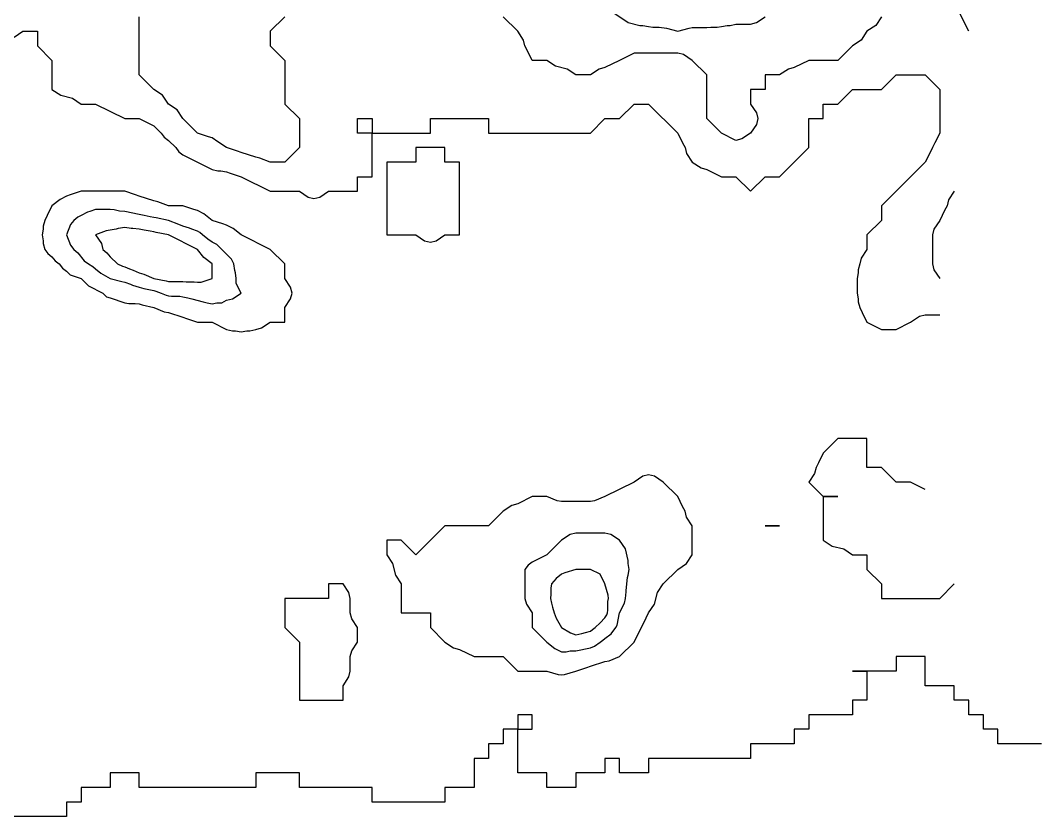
# Model space of a CAD drawing. Header units: inches. Extents: x 794995 to 811195, y 2485918 to 2508058.
# Drawn here: x 805700 to 807805, y 2493598 to 2495241 of the extents above; entities that cross this region are included whole.
import ezdxf

# ---------------------------------------------------------------- set-up
doc = ezdxf.new("R2010")
doc.units = ezdxf.units.IN
doc.header["$MEASUREMENT"] = 0
doc.layers.add('contour', color=7, linetype='Continuous')

msp = doc.modelspace()

# ---------------------------------------------------------------- linework, layer by layer
at = {"layer": 'contour'}
for points in [[(806245.2, 2495248.4), (806215.2, 2495218.4), (806215.2, 2495188.4), (806245.2, 2495158.4), (806245.2, 2495068.4), (806275.2, 2495038.4), (806275.2, 2494978.4), (806245.2, 2494948.4), (806215.2, 2494948.4), (806193.7, 2494956.9), (806185.2, 2494958.4), (806155.2, 2494968.4), (806147.7, 2494970.9), (806125.2, 2494978.4), (806107.2, 2494990.4), (806095.2, 2494998.4), (806087.7, 2495000.9), (806065.2, 2495008.4), (806035.2, 2495038.4), (806023.2, 2495056.4), (806005.2, 2495068.4), (805993.2, 2495086.4), (805975.2, 2495098.4), (805945.2, 2495128.4), (805945.2, 2495248.4)], [(807475.2, 2495248.4), (807463.2, 2495230.4), (807445.2, 2495218.4), (807433.2, 2495200.4), (807415.2, 2495188.4), (807385.2, 2495158.4), (807325.2, 2495158.4), (807295.2, 2495143.4), (807283.2, 2495140.4), (807265.2, 2495128.4), (807235.2, 2495128.4), (807235.2, 2495098.4), (807205.2, 2495098.4), (807205.2, 2495068.4), (807217.2, 2495050.4), (807220.2, 2495038.4), (807217.2, 2495026.4), (807205.2, 2495008.4), (807187.2, 2494996.4), (807175.2, 2494993.4), (807145.2, 2495008.4), (807115.2, 2495038.4), (807115.2, 2495128.4), (807085.2, 2495158.4), (807067.2, 2495170.4), (807055.2, 2495173.4), (806965.2, 2495173.4), (806935.2, 2495158.4), (806905.2, 2495143.4), (806893.2, 2495140.4), (806875.2, 2495128.4), (806845.2, 2495128.4), (806827.2, 2495140.4), (806803.2, 2495146.4), (806785.2, 2495158.4), (806755.2, 2495158.4), (806745.2, 2495178.4), (806740.2, 2495188.4), (806737.2, 2495200.4), (806725.2, 2495218.4), (806695.2, 2495248.4)], [(806917.2, 2495260.4), (806953.2, 2495236.4), (806977.2, 2495230.4), (806983.2, 2495230.4), (806995.2, 2495228.4), (807003.7, 2495226.9), (807016.6, 2495226.9), (807031.8, 2495225), (807055.2, 2495218.4), (807078.5, 2495225), (807085.2, 2495225.9), (807115.2, 2495225.9), (807123.7, 2495226.9), (807136.6, 2495226.9), (807145.2, 2495228.4), (807157.2, 2495230.4), (807163.2, 2495230.4), (807175.2, 2495233.4), (807205.2, 2495233.4), (807217.2, 2495236.4), (807235.2, 2495248.4)], [(807655.2, 2495218.4), (807645.2, 2495238.4), (807635.2, 2495258.4)], [(805687.2, 2495206.4), (805705.2, 2495218.4), (805735.2, 2495218.4), (805735.2, 2495188.4), (805765.2, 2495158.4), (805765.2, 2495098.4), (805783.2, 2495086.4), (805807.2, 2495080.4), (805825.2, 2495068.4), (805855.2, 2495068.4), (805915.2, 2495038.4), (805945.2, 2495038.4), (805975.2, 2495023.4), (805990.2, 2495008.4), (805996.6, 2494999.8), (806005.2, 2494993.4), (806020.2, 2494978.4), (806026.6, 2494969.8), (806035.2, 2494963.4), (806095.2, 2494933.4), (806107.2, 2494930.4), (806113.2, 2494930.4), (806125.2, 2494928.4), (806132.7, 2494925.9), (806155.2, 2494918.4), (806215.2, 2494888.4), (806275.2, 2494888.4), (806293.2, 2494876.4), (806305.2, 2494873.4), (806317.2, 2494876.4), (806335.2, 2494888.4), (806365.2, 2494888.4), (806395.2, 2494888.4), (806395.2, 2494918.4), (806425.2, 2494918.4), (806425.2, 2495008.4), (806395.2, 2495008.4), (806395.2, 2495038.4), (806425.2, 2495038.4), (806425.2, 2495008.4), (806515.2, 2495008.4), (806545.2, 2495008.4), (806545.2, 2495038.4), (806665.2, 2495038.4), (806665.2, 2495008.4), (806875.2, 2495008.4), (806905.2, 2495038.4), (806935.2, 2495038.4), (806965.2, 2495068.4), (806995.2, 2495068.4), (807055.2, 2495008.4), (807065.2, 2494988.4), (807070.2, 2494978.4), (807073.2, 2494966.4), (807085.2, 2494948.4), (807103.2, 2494936.4), (807115.2, 2494933.4), (807145.2, 2494918.4), (807175.2, 2494918.4), (807205.2, 2494888.4), (807235.2, 2494918.4), (807265.2, 2494918.4), (807295.2, 2494948.4), (807325.2, 2494978.4), (807325.2, 2495038.4), (807355.2, 2495038.4), (807355.2, 2495068.4), (807385.2, 2495068.4), (807415.2, 2495098.4), (807475.2, 2495098.4), (807505.2, 2495128.4), (807565.2, 2495128.4), (807595.2, 2495098.4), (807595.2, 2495008.4), (807585.2, 2494988.4), (807580.2, 2494978.4), (807575.2, 2494968.4), (807565.2, 2494948.4), (807535.2, 2494918.4), (807505.2, 2494888.4), (807475.2, 2494858.4), (807475.2, 2494828.4), (807445.2, 2494798.4), (807445.2, 2494768.4), (807433.2, 2494750.4), (807430.2, 2494738.4), (807427.2, 2494726.4), (807427.2, 2494720.4), (807425.2, 2494708.4), (807425.2, 2494678.4), (807427.2, 2494666.4), (807427.2, 2494660.4), (807430.2, 2494648.4), (807435.2, 2494638.4), (807445.2, 2494618.4), (807475.2, 2494603.4), (807505.2, 2494603.4), (807535.2, 2494618.4), (807553.2, 2494630.4), (807565.2, 2494633.4), (807595.2, 2494633.4)], [(807625.2, 2494888.4), (807613.2, 2494870.4), (807610.2, 2494858.4), (807605.2, 2494848.4), (807595.2, 2494828.4), (807583.2, 2494810.4), (807580.2, 2494798.4), (807580.2, 2494738.4), (807583.2, 2494726.4), (807595.2, 2494708.4)], [(807565.2, 2494273.4), (807535.2, 2494288.4), (807505.2, 2494288.4), (807475.2, 2494318.4), (807445.2, 2494318.4), (807445.2, 2494378.4), (807385.2, 2494378.4), (807355.2, 2494348.4), (807345.2, 2494328.4), (807340.2, 2494318.4), (807337.2, 2494306.4), (807325.2, 2494288.4), (807355.2, 2494258.4), (807385.2, 2494258.4), (807355.2, 2494258.4), (807355.2, 2494228.4), (807355.2, 2494168.4), (807373.2, 2494156.4), (807397.2, 2494150.4), (807415.2, 2494138.4), (807445.2, 2494138.4), (807445.2, 2494108.4), (807475.2, 2494078.4), (807475.2, 2494048.4), (807595.2, 2494048.4), (807625.2, 2494078.4)], [(807805.2, 2493748.4), (807715.2, 2493748.4), (807715.2, 2493778.4), (807685.2, 2493778.4), (807685.2, 2493808.4), (807655.2, 2493808.4), (807655.2, 2493838.4), (807625.2, 2493838.4), (807625.2, 2493868.4), (807565.2, 2493868.4), (807565.2, 2493928.4), (807505.2, 2493928.4), (807505.2, 2493898.4), (807475.2, 2493898.4), (807415.2, 2493898.4), (807445.2, 2493898.4), (807445.2, 2493838.4), (807415.2, 2493838.4), (807415.2, 2493808.4), (807385.2, 2493808.4), (807325.2, 2493808.4), (807325.2, 2493778.4), (807295.2, 2493778.4), (807295.2, 2493748.4), (807265.2, 2493748.4), (807205.2, 2493748.4), (807205.2, 2493718.4), (807175.2, 2493718.4), (806995.2, 2493718.4), (806995.2, 2493688.4), (806965.2, 2493688.4), (806935.2, 2493688.4), (806935.2, 2493718.4), (806905.2, 2493718.4), (806905.2, 2493688.4), (806875.2, 2493688.4), (806845.2, 2493688.4), (806845.2, 2493658.4), (806815.2, 2493658.4), (806785.2, 2493658.4), (806785.2, 2493688.4), (806725.2, 2493688.4), (806725.2, 2493748.4), (806725.2, 2493778.4), (806755.2, 2493778.4), (806755.2, 2493808.4), (806725.2, 2493808.4), (806725.2, 2493778.4), (806695.2, 2493778.4), (806695.2, 2493748.4), (806665.2, 2493748.4), (806665.2, 2493718.4), (806635.2, 2493718.4), (806635.2, 2493658.4), (806605.2, 2493658.4), (806575.2, 2493658.4), (806575.2, 2493628.4), (806545.2, 2493628.4), (806425.2, 2493628.4), (806425.2, 2493658.4), (806275.2, 2493658.4), (806275.2, 2493688.4), (806185.2, 2493688.4), (806185.2, 2493658.4), (806155.2, 2493658.4), (805945.2, 2493658.4), (805945.2, 2493688.4), (805885.2, 2493688.4), (805885.2, 2493658.4), (805855.2, 2493658.4), (805825.2, 2493658.4), (805825.2, 2493628.4), (805795.2, 2493628.4), (805795.2, 2493598.4), (805765.2, 2493598.4), (805645.2, 2493598.4)]]:
    msp.add_lwpolyline(points, dxfattribs=at)
for points in [[(806545.2, 2494783.4), (806557.2, 2494786.4), (806575.2, 2494798.4), (806605.2, 2494798.4), (806605.2, 2494948.4), (806575.2, 2494948.4), (806575.2, 2494978.4), (806515.2, 2494978.4), (806515.2, 2494948.4), (806455.2, 2494948.4), (806455.2, 2494918.4), (806455.2, 2494798.4), (806515.2, 2494798.4), (806533.2, 2494786.4)], [(806185.2, 2494603.4), (806197.2, 2494606.4), (806215.2, 2494618.4), (806245.2, 2494618.4), (806245.2, 2494648.4), (806257.2, 2494666.4), (806260.2, 2494678.4), (806257.2, 2494690.4), (806245.2, 2494708.4), (806245.2, 2494738.4), (806215.2, 2494768.4), (806155.2, 2494798.4), (806138.5, 2494811.7), (806125.2, 2494818.4), (806117.7, 2494820.9), (806095.2, 2494828.4), (806078.5, 2494841.7), (806065.2, 2494848.4), (806057.7, 2494850.9), (806035.2, 2494858.4), (806005.2, 2494858.4), (805983.7, 2494866.9), (805975.2, 2494868.4), (805945.2, 2494878.4), (805937.7, 2494880.9), (805915.2, 2494888.4), (805825.2, 2494888.4), (805802.7, 2494880.9), (805795.2, 2494878.4), (805781.8, 2494871.7), (805765.2, 2494858.4), (805755.2, 2494838.4), (805750.2, 2494828.4), (805747.2, 2494816.4), (805747.2, 2494810.4), (805745.2, 2494798.4), (805747.2, 2494786.4), (805747.2, 2494780.4), (805750.2, 2494768.4), (805756.6, 2494759.8), (805765.2, 2494753.4), (805771.8, 2494745), (805780.2, 2494738.4), (805786.6, 2494729.8), (805795.2, 2494723.4), (805802.7, 2494715.9), (805825.2, 2494708.4), (805840.2, 2494693.4), (805870.2, 2494678.4), (805877.7, 2494670.9), (805885.2, 2494668.4), (805915.2, 2494658.4), (805923.7, 2494656.9), (805936.6, 2494656.9), (805945.2, 2494655.9), (805951.2, 2494654.4), (805975.2, 2494648.4), (805996.6, 2494639.8), (806005.2, 2494638.4), (806035.2, 2494628.4), (806042.7, 2494625.9), (806065.2, 2494618.4), (806095.2, 2494618.4), (806125.2, 2494603.4), (806137.2, 2494600.4), (806143.2, 2494600.4), (806155.2, 2494598.4), (806167.2, 2494600.4), (806173.2, 2494600.4)], [(806125.2, 2494663.4), (806137.2, 2494666.4), (806155.2, 2494678.4), (806145.2, 2494698.4), (806145.2, 2494708.4), (806143.2, 2494720.4), (806141.8, 2494725), (806140.2, 2494738.4), (806135.2, 2494748.4), (806120.2, 2494763.4), (806115.2, 2494768.4), (806105.2, 2494778.4), (806095.2, 2494783.4), (806086.6, 2494789.8), (806075.2, 2494798.4), (806069.8, 2494803), (806065.2, 2494805.9), (806053.2, 2494810.4), (806049, 2494812.2), (806035.2, 2494816.4), (806026.6, 2494819.8), (806005.2, 2494828.4), (805980.2, 2494833.4), (805975.2, 2494834.4), (805967.7, 2494835.9), (805955.2, 2494838.4), (805945.2, 2494840.4), (805915.2, 2494846.4), (805904.2, 2494847.5), (805893.7, 2494849.8), (805885.2, 2494850.9), (805855.2, 2494850.9), (805843.2, 2494846.4), (805838.5, 2494845), (805825.2, 2494838.4), (805818.5, 2494835), (805810.2, 2494828.4), (805803.7, 2494819.8), (805795.2, 2494798.4), (805803.7, 2494776.9), (805810.2, 2494768.4), (805818.5, 2494761.7), (805831.8, 2494745), (805840.2, 2494738.4), (805849.7, 2494732.9), (805855.2, 2494728.4), (805866.1, 2494719.3), (805885.2, 2494708.4), (805909.2, 2494702.4), (805915.2, 2494700.9), (805927.2, 2494696.4), (805931.3, 2494694.5), (805945.2, 2494690.4), (805954.4, 2494687.6), (805968.5, 2494685), (805975.2, 2494683.4), (805979.2, 2494682.4), (805990.2, 2494678.4), (806000.5, 2494673.7), (806005.2, 2494672.4), (806011.8, 2494671.7), (806028.5, 2494671.7), (806035.2, 2494670.9), (806045.2, 2494668.4), (806053.2, 2494666.4), (806077.2, 2494660.4), (806085.2, 2494658.4), (806095.2, 2494655.9), (806105.2, 2494658.4), (806115.2, 2494658.4)], [(806065.2, 2494700.9), (806072.7, 2494700.9), (806095.2, 2494708.4), (806095.2, 2494738.4), (806078.5, 2494751.7), (806065.2, 2494768.4), (806005.2, 2494798.4), (805980.2, 2494803.4), (805975.2, 2494804.4), (805967.7, 2494805.9), (805955.2, 2494808.4), (805945.2, 2494810.4), (805931.8, 2494811.7), (805928.5, 2494811.7), (805915.2, 2494813.4), (805901.8, 2494811.7), (805897.2, 2494810.4), (805885.2, 2494808.4), (805876.6, 2494806.9), (805855.2, 2494798.4), (805867.2, 2494780.4), (805870.2, 2494768.4), (805878.5, 2494761.7), (805885.2, 2494753.4), (805900.2, 2494738.4), (805910.5, 2494733.7), (805915.2, 2494732.4), (805925.2, 2494728.4), (805932.3, 2494725.5), (805945.2, 2494720.4), (805954.4, 2494717.6), (805975.2, 2494708.4), (806000.5, 2494703.7), (806005.2, 2494702.4), (806035.2, 2494702.4), (806041.8, 2494701.7), (806058.5, 2494701.7)], [(806815.2, 2493890.9), (806821.8, 2493891.7), (806845.2, 2493898.4), (806867.7, 2493905.9), (806875.2, 2493908.4), (806905.2, 2493918.4), (806913.7, 2493919.8), (806935.2, 2493928.4), (806965.2, 2493958.4), (806975.2, 2493978.4), (806985.2, 2493998.4), (806995.2, 2494018.4), (807007.2, 2494036.4), (807013.2, 2494060.4), (807025.2, 2494078.4), (807055.2, 2494108.4), (807073.2, 2494120.4), (807085.2, 2494138.4), (807085.2, 2494198.4), (807073.2, 2494216.4), (807070.2, 2494228.4), (807065.2, 2494238.4), (807055.2, 2494258.4), (807025.2, 2494288.4), (807007.2, 2494300.4), (806995.2, 2494303.4), (806983.2, 2494300.4), (806965.2, 2494288.4), (806905.2, 2494258.4), (806883.7, 2494249.8), (806875.2, 2494248.4), (806815.2, 2494248.4), (806806.6, 2494249.8), (806785.2, 2494258.4), (806755.2, 2494258.4), (806725.2, 2494243.4), (806713.2, 2494240.4), (806695.2, 2494228.4), (806665.2, 2494198.4), (806575.2, 2494198.4), (806545.2, 2494168.4), (806515.2, 2494138.4), (806485.2, 2494168.4), (806455.2, 2494168.4), (806455.2, 2494138.4), (806467.2, 2494120.4), (806473.2, 2494096.4), (806485.2, 2494078.4), (806485.2, 2494018.4), (806545.2, 2494018.4), (806545.2, 2493988.4), (806575.2, 2493958.4), (806593.2, 2493946.4), (806605.2, 2493943.4), (806635.2, 2493928.4), (806695.2, 2493928.4), (806725.2, 2493898.4), (806785.2, 2493898.4), (806808.5, 2493891.7)], [(807265.2, 2494198.4), (807235.2, 2494198.4)], [(806875.2, 2493946.4), (806883.7, 2493949.8), (806895.2, 2493958.4), (806900.9, 2493962.6), (806905.2, 2493965.9), (806918, 2493975.5), (806927.7, 2493988.4), (806930.2, 2493993.4), (806935.2, 2494018.4), (806945.2, 2494038.4), (806947.2, 2494048.4), (806948.5, 2494061.7), (806948.5, 2494065), (806951.8, 2494091.7), (806953.2, 2494096.4), (806955.2, 2494108.4), (806953.2, 2494120.4), (806953.2, 2494126.4), (806947.2, 2494150.4), (806935.2, 2494168.4), (806917.2, 2494180.4), (806905.2, 2494183.4), (806845.2, 2494183.4), (806833.2, 2494180.4), (806815.2, 2494168.4), (806785.2, 2494138.4), (806755.2, 2494123.4), (806746.6, 2494116.9), (806740.2, 2494108.4), (806740.2, 2494048.4), (806743.2, 2494036.4), (806755.2, 2494018.4), (806755.2, 2493988.4), (806785.2, 2493958.4), (806801.8, 2493945), (806815.2, 2493938.4), (806825.2, 2493938.4), (806833.2, 2493940.4), (806845.2, 2493940.4)], [(806875.2, 2493980.9), (806879.4, 2493984.1), (806885.2, 2493988.4), (806895.2, 2493998.4), (806905.2, 2494008.4), (806908.9, 2494014.6), (806910.2, 2494018.4), (806911.2, 2494024.4), (806911.2, 2494042.4), (806912.7, 2494048.4), (806911.8, 2494055), (806905.2, 2494078.4), (806895.2, 2494098.4), (806875.2, 2494108.4), (806845.2, 2494108.4), (806822.7, 2494100.9), (806815.2, 2494098.4), (806804.2, 2494089.3), (806795.2, 2494078.4), (806793.7, 2494069.8), (806793.7, 2494056.9), (806792.7, 2494048.4), (806795.2, 2494038.4), (806797.2, 2494030.4), (806800.2, 2494018.4), (806804.2, 2494007.5), (806815.2, 2493988.4), (806834.2, 2493977.5), (806845.2, 2493973.4), (806857.2, 2493976.4), (806865.2, 2493978.4)], [(806335.2, 2493838.4), (806365.2, 2493838.4), (806365.2, 2493868.4), (806377.2, 2493886.4), (806380.2, 2493898.4), (806380.2, 2493928.4), (806383.2, 2493940.4), (806395.2, 2493958.4), (806395.2, 2493988.4), (806383.2, 2494006.4), (806380.2, 2494018.4), (806380.2, 2494048.4), (806377.2, 2494060.4), (806365.2, 2494078.4), (806335.2, 2494078.4), (806335.2, 2494048.4), (806245.2, 2494048.4), (806245.2, 2494018.4), (806245.2, 2493988.4), (806275.2, 2493958.4), (806275.2, 2493838.4)]]:
    msp.add_lwpolyline(points, close=True, dxfattribs=at)

doc.saveas('drawing.dxf')
